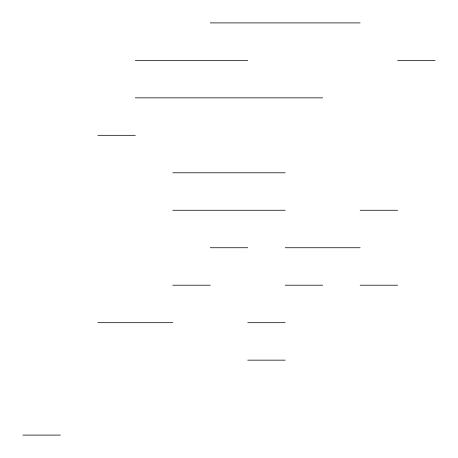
<?xml version="1.0" encoding="UTF-8"?>
<svg xmlns="http://www.w3.org/2000/svg" width="458" height="458" viewBox="0 0 458 458"><rect width="100%" height="100%" fill="white"/><g stroke="black" fill="none" stroke-linecap="round" stroke-linejoin="round"><path stroke-width="0.69" d="M210.262 22.9L360.154 22.9M135.316 60.37L247.738 60.37M397.63 60.37L435.1 60.37M135.316 97.846L322.684 97.846M97.846 135.316L135.316 135.316M172.792 172.792L285.208 172.792M172.792 210.262L285.208 210.262M360.154 210.262L397.63 210.262M210.262 247.738L247.738 247.738M285.208 247.738L360.154 247.738M172.792 285.208L210.262 285.208M285.208 285.208L322.684 285.208M360.154 285.208L397.63 285.208M97.846 322.684L172.792 322.684M247.738 322.684L285.208 322.684M247.738 360.154L285.208 360.154M22.9 435.1L60.37 435.1"/></g></svg>
